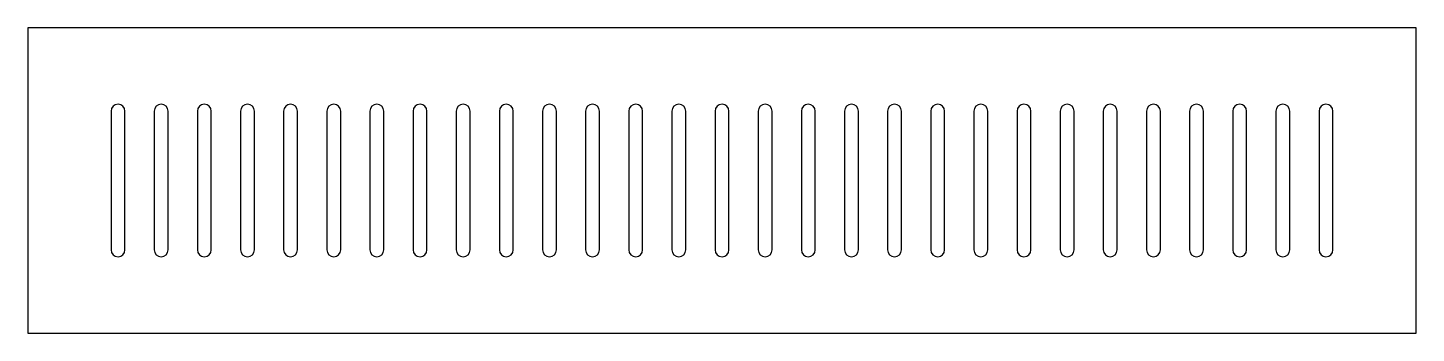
# Model space of a CAD drawing. Header units: millimetres. Extents: x 0 to 500, y -110 to 0.
import ezdxf

# ---------------------------------------------------------------- set-up
doc = ezdxf.new("R2010")
doc.units = ezdxf.units.MM

msp = doc.modelspace()

# ---------------------------------------------------------------- linework, layer by layer
at = {"color": 7, "linetype": 'Continuous', "lineweight": 25}
for p, q in [((0, 0), (0, -110)), ((500, 0), (0, 0)), ((500, -110), (500, 0)), ((30, -30), (30, -80)), ((35, -80), (35, -30)), ((45.54, -30), (45.54, -80)), ((50.54, -80), (50.54, -30)), ((61.07, -30), (61.07, -80)), ((66.07, -80), (66.07, -30)), ((76.61, -30), (76.61, -80)), ((81.61, -80), (81.61, -30)), ((92.14, -30), (92.14, -80)), ((97.14, -80), (97.14, -30)), ((107.68, -30), (107.68, -80)), ((112.68, -80), (112.68, -30)), ((123.21, -30), (123.21, -80)), ((128.21, -80), (128.21, -30)), ((138.75, -30), (138.75, -80)), ((143.75, -80), (143.75, -30)), ((154.29, -30), (154.29, -80)), ((159.29, -80), (159.29, -30)), ((169.82, -30), (169.82, -80)), ((174.82, -80), (174.82, -30)), ((185.36, -30), (185.36, -80)), ((190.36, -80), (190.36, -30)), ((200.89, -30), (200.89, -80)), ((205.89, -80), (205.89, -30)), ((216.43, -30), (216.43, -80)), ((221.43, -80), (221.43, -30)), ((231.96, -30), (231.96, -80)), ((236.96, -80), (236.96, -30)), ((247.5, -30), (247.5, -80)), ((252.5, -80), (252.5, -30)), ((263.04, -30), (263.04, -80)), ((268.04, -80), (268.04, -30)), ((278.57, -30), (278.57, -80)), ((283.57, -80), (283.57, -30)), ((294.11, -30), (294.11, -80)), ((299.11, -80), (299.11, -30)), ((309.64, -30), (309.64, -80)), ((314.64, -80), (314.64, -30)), ((325.18, -30), (325.18, -80)), ((330.18, -80), (330.18, -30)), ((340.71, -30), (340.71, -80)), ((345.71, -80), (345.71, -30)), ((356.25, -30), (356.25, -80)), ((361.25, -80), (361.25, -30)), ((371.79, -30), (371.79, -80)), ((376.79, -80), (376.79, -30)), ((387.32, -30), (387.32, -80)), ((392.32, -80), (392.32, -30)), ((402.86, -30), (402.86, -80)), ((407.86, -80), (407.86, -30)), ((418.39, -30), (418.39, -80)), ((423.39, -80), (423.39, -30)), ((433.93, -30), (433.93, -80)), ((438.93, -80), (438.93, -30)), ((449.46, -30), (449.46, -80)), ((454.46, -80), (454.46, -30)), ((465, -30), (465, -80)), ((470, -80), (470, -30)), ((0, -110), (500, -110))]:
    msp.add_line(p, q, dxfattribs=at)
for centre, start, end in [((32.5, -30), 0, 180), ((48.04, -30), 0, 180), ((63.57, -30), 0, 180), ((79.11, -30), 0, 180), ((94.64, -30), 0, 180), ((110.18, -30), 0, 180), ((125.71, -30), 0, 180), ((141.25, -30), 0, 180), ((156.79, -30), 0, 180), ((172.32, -30), 0, 180), ((187.86, -30), 0, 180), ((203.39, -30), 0, 180), ((218.93, -30), 0, 180), ((234.46, -30), 0, 180), ((250, -30), 0, 180), ((265.54, -30), 0, 180), ((281.07, -30), 0, 180), ((296.61, -30), 0, 180), ((312.14, -30), 0, 180), ((327.68, -30), 0, 180), ((343.21, -30), 0, 180), ((358.75, -30), 0, 180), ((374.29, -30), 0, 180), ((389.82, -30), 0, 180), ((405.36, -30), 0, 180), ((420.89, -30), 0, 180), ((436.43, -30), 0, 180), ((451.96, -30), 0, 180), ((467.5, -30), 0, 180), ((32.5, -80), 180, 0), ((48.04, -80), 180, 0), ((63.57, -80), 180, 0), ((79.11, -80), 180, 0), ((94.64, -80), 180, 0), ((110.18, -80), 180, 0), ((125.71, -80), 180, 0), ((141.25, -80), 180, 0), ((156.79, -80), 180, 0), ((172.32, -80), 180, 0), ((187.86, -80), 180, 0), ((203.39, -80), 180, 0), ((218.93, -80), 180, 0), ((234.46, -80), 180, 0), ((250, -80), 180, 0), ((265.54, -80), 180, 0), ((281.07, -80), 180, 0), ((296.61, -80), 180, 0), ((312.14, -80), 180, 0), ((327.68, -80), 180, 0), ((343.21, -80), 180, 0), ((358.75, -80), 180, 0), ((374.29, -80), 180, 0), ((389.82, -80), 180, 0), ((405.36, -80), 180, 0), ((420.89, -80), 180, 0), ((436.43, -80), 180, 0), ((451.96, -80), 180, 0), ((467.5, -80), 180, 0)]:
    msp.add_arc(centre, 2.5, start, end, dxfattribs=at)

doc.saveas('drawing.dxf')
